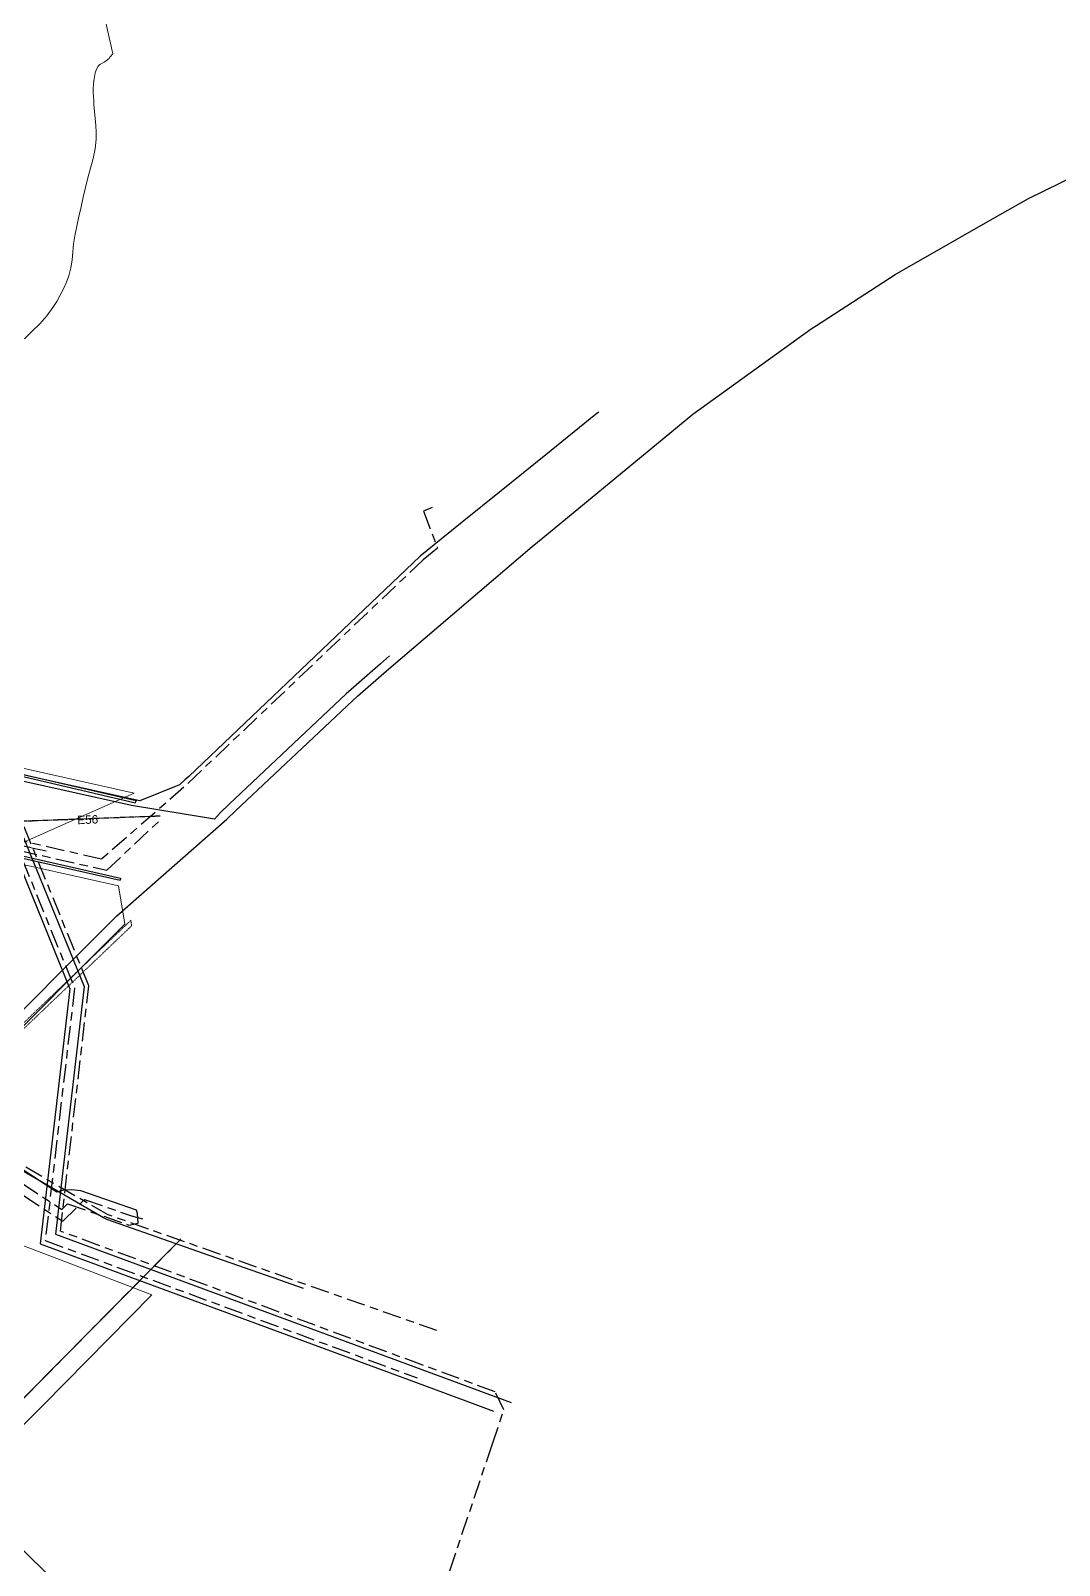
# Model space of a CAD drawing. Header units: metres. Extents: x 311347 to 316656, y 6252667 to 6255486.
# Drawn here: x 314822.1 to 315042.7, y 6254625.2 to 6254954.2 of the extents above; entities that cross this region are included whole.
import ezdxf

# ---------------------------------------------------------------- set-up
doc = ezdxf.new("R2010")
doc.units = ezdxf.units.M
for name, pattern in [('Cable Exist OH', [1, 1, 0]), ('Cable Exist UG', [8.2, 4, -1.2, 1.8, -1.2]), ('HIDDEN', [0.375, 0.25, -0.125]), ('HIDDEN2', [0.1875, 0.125, -0.0625])]:
    doc.linetypes.add(name, pattern=pattern)
for name, color, linetype in [('_User_HV_Exist', 7, 'Continuous'), ('_User_LV_Exist', 7, 'Continuous'), ('Duct_SP_EXT', 7, 'Continuous'), ('Mains_HV_EXT', 7, 'Continuous'), ('Mains_LV_EXT', 7, 'Continuous'), ('Mains_SL_EXT', 7, 'Continuous'), ('Mains_TR_EXT', 7, 'Continuous')]:
    doc.layers.add(name, color=color, linetype=linetype)
for name, color, linetype, lineweight in [('Cadastre Buildings_SP_EXT', 9, 'Continuous', 5), ('Cadastre Land Parcels_SP_EXT', 9, 'Continuous', 5), ('Cadastre Other Property_SP_EXT', 9, 'HIDDEN', 5), ('Cadastre Roads_SP_EXT', 7, 'Continuous', 5)]:
    doc.layers.add(name, color=color, linetype=linetype, lineweight=lineweight)
doc.styles.get("Standard").update_dxf_attribs({"font": 'arial.ttf'})
doc.linetypes.add('Cable P UG', pattern='A,6,-0.5,["P",Standard,S=1.7,R=0,X=0.5,Y=-1],-2.9', length=9.4)

msp = doc.modelspace()

# ---------------------------------------------------------------- linework, layer by layer
at = {"layer": '_User_HV_Exist', "linetype": 'Cable P UG'}
for points in [[(313424.32, 6254638.26), (313454.95, 6254774.83), (313702.01, 6254721.41), (313714.38, 6254775.88), (314243.95, 6254657.3), (314296.95, 6254898.39), (314658.74, 6254816.97), (314668.5, 6254819.46), (314818.69, 6254785.91), (314833.56, 6254749.26), (314827.42, 6254696.17), (314925.16, 6254660.08)], [(313427.39, 6254637.64), (313428.26, 6254641.52), (313457.35, 6254771.09), (313704.47, 6254717.84), (313716.57, 6254772.22), (314246.21, 6254653.89), (314299.83, 6254895.62), (314658.74, 6254814.96), (314668.03, 6254817.45), (314816.5, 6254783.33), (314830.51, 6254748.81), (314824.16, 6254694.14), (314904.64, 6254664.44), (314917.36, 6254659.75), (314919.61, 6254658.92), (314921.37, 6254658.26)]]:
    msp.add_lwpolyline(points, dxfattribs=at)
at = {"layer": '_User_LV_Exist', "linetype": 'Cable Exist UG'}
msp.add_lwpolyline([(313426.41, 6254637.86), (313427.28, 6254641.74), (313427.28, 6254641.74), (313456.59, 6254772.28), (313703.71, 6254719.03), (313715.81, 6254773.41), (314247.49, 6254654.55), (314301.12, 6254896.38), (314658.71, 6254815.99), (314668, 6254818.48), (314817.23, 6254784.19), (314831.53, 6254748.94), (314825.24, 6254694.81), (314904.99, 6254665.38)], dxfattribs=at)
at = {"layer": 'Cadastre Buildings_SP_EXT', "linetype": 'Continuous'}
msp.add_lwpolyline([(314810.54, 6254730.8), (314832.91, 6254753.2), (314832.91, 6254753.2), (314842.3, 6254762.61), (314840.98, 6254770.87), (314813.38, 6254777.04)], dxfattribs=at)
at = {"layer": 'Cadastre Land Parcels_SP_EXT', "linetype": 'Continuous'}
msp.add_lwpolyline([(314820.83, 6254888.14), (314822.46, 6254889.74), (314824.07, 6254891.36), (314825.56, 6254893.05), (314826.89, 6254894.84), (314827.7, 6254896.14), (314828.47, 6254897.47), (314829.17, 6254898.84), (314829.8, 6254900.24), (314830.32, 6254901.66), (314830.74, 6254903.31), (314831, 6254905.02), (314831.17, 6254906.76), (314831.34, 6254908.5), (314831.58, 6254910.22), (314831.99, 6254912.29), (314832.44, 6254914.36), (314832.92, 6254916.43), (314833.41, 6254918.5), (314833.88, 6254920.56), (314834.39, 6254922.63), (314834.96, 6254924.7), (314835.51, 6254926.76), (314835.94, 6254928.83), (314836.17, 6254930.91), (314836.18, 6254932.4), (314836.08, 6254933.89), (314835.78, 6254936.88), (314835.68, 6254938.37), (314835.63, 6254939.22), (314835.58, 6254940.08), (314835.54, 6254940.94), (314835.54, 6254941.79), (314835.6, 6254942.63), (314835.69, 6254943.46), (314835.79, 6254944.32), (314835.95, 6254945.16), (314836.21, 6254945.92), (314836.59, 6254946.56), (314836.96, 6254946.9), (314837.39, 6254947.18), (314837.85, 6254947.44), (314838.3, 6254947.71), (314838.7, 6254948.02), (314838.92, 6254948.24), (314839.13, 6254948.48), (314839.33, 6254948.72), (314839.52, 6254948.97), (314839.71, 6254949.22), (314813.22, 6255067.32)], dxfattribs=at)
msp.add_lwpolyline([(314849.68, 6254597.56), (314850.92, 6254598.82), (314828.9, 6254620.26), (314807.02, 6254641.6), (314796.18, 6254630.63), (314839.8, 6254587.6), (314849.68, 6254597.56)], close=True, dxfattribs=at)
at = {"layer": 'Cadastre Other Property_SP_EXT', "linetype": 'HIDDEN2'}
msp.add_lwpolyline([(314781.2, 6254728.96), (314780.52, 6254728.24), (314794.72, 6254714.78), (314810.55, 6254730.63), (314843.75, 6254762.27), (314843.61, 6254763.48), (314808.98, 6254730.34), (314794.7, 6254716.17), (314781.2, 6254728.96)], close=True, dxfattribs=at)
at = {"layer": 'Cadastre Roads_SP_EXT', "linetype": 'Continuous'}
msp.add_lwpolyline([(314809.54, 6254798.5), (314787.12, 6254803.54), (314785.3, 6254803.94), (314783.48, 6254804.34), (314723.98, 6254817.62), (314717.89, 6254807.93), (314712.52, 6254799.4), (314716.89, 6254798.42), (314726.17, 6254796.34), (314760.82, 6254788.77), (314776.99, 6254785.16), (314779.37, 6254784.63), (314813.38, 6254777.04), (314826.56, 6254782.88), (314844.29, 6254790.74), (314809.54, 6254798.5)], close=True, dxfattribs=at)
msp.add_lwpolyline([(314785.39, 6254619.68), (314796.18, 6254630.63), (314807.02, 6254641.6), (314815.86, 6254650.54), (314824.85, 6254659.63), (314848.13, 6254683.17), (314835.26, 6254688.09), (314817.83, 6254694.74), (314813.06, 6254689.95), (314484.77, 6254361.22)], dxfattribs=at)
at = {"layer": 'Duct_SP_EXT'}
for p, q in [((314809.2, 6254796.9), (314844.62, 6254788.68)), ((314809.3, 6254797.36), (314844.73, 6254789.14)), ((314844.62, 6254788.68), (314844.68, 6254788.91)), ((314844.73, 6254789.14), (314844.68, 6254788.91)), ((314814.27, 6254778.64), (314841.41, 6254772.52)), ((314814.16, 6254778.17), (314841.3, 6254772.05)), ((314841.3, 6254772.05), (314841.36, 6254772.29)), ((314841.41, 6254772.52), (314841.36, 6254772.29))]:
    msp.add_line(p, q, dxfattribs=at)
at = {"layer": 'Mains_HV_EXT', "linetype": 'Cable P UG'}
for points in [[(314808.78, 6254732.57), (314831.14, 6254754.97), (314840.59, 6254764.44), (314864.2, 6254785.16), (314866.07, 6254786.93), (314891.14, 6254810.54), (314892.16, 6254811.5), (314898.4, 6254816.96), (314929.65, 6254843.61), (314931.93, 6254845.47), (314956.7, 6254865.92), (314964.11, 6254871.94), (314989.47, 6254890.24), (314990.61, 6254891), (315007.49, 6254901.88), (315028.34, 6254913.82), (315036.02, 6254918.22), (315070.64, 6254935.16)], [(314943.94, 6254872.42), (314943.25, 6254871.9), (314932.58, 6254863.28), (314923, 6254855.56), (314914.63, 6254848.79), (314905.64, 6254841.53), (314856.05, 6254794.32), (314855.18, 6254793.6), (314855.18, 6254793.6), (314854.05, 6254792.53), (314845.54, 6254789.09), (314845.54, 6254789.09), (314704.59, 6254820.39), (314705.4, 6254824.31)], [(314899.04, 6254820.14), (314897.1, 6254818.47), (314890.82, 6254812.98), (314889.77, 6254812), (314864.7, 6254788.39), (314862.83, 6254786.61), (314861.51, 6254785.13), (314860.28, 6254785.33), (314843.72, 6254788.05), (314843.72, 6254788.05), (314703.85, 6254819.25), (314703.85, 6254819.25), (314704.87, 6254824.29)], [(314845.16, 6254698.54), (314845.04, 6254700.59), (314844.83, 6254701.31), (314832.91, 6254705.5), (314830.94, 6254705.71), (314829.16, 6254705.63), (314827.73, 6254705.17), (314799.67, 6254723.65)], [(314880.62, 6254684.52), (314875.54, 6254686.31), (314858.95, 6254692.1), (314853.07, 6254694.16), (314853.07, 6254694.16), (314838.44, 6254699.3), (314837.73, 6254699.68), (314837.73, 6254699.68), (314799.72, 6254721.71)]]:
    msp.add_lwpolyline(points, dxfattribs=at)
at = {"layer": 'Mains_HV_EXT', "linetype": 'Cable Exist UG'}
for points in [[(314908.18, 6254851.94), (314906.33, 6254851.16), (314909.35, 6254843.23), (314909.35, 6254843.23), (314906.3, 6254840.77), (314854.99, 6254792.01), (314837.33, 6254776.58), (314837.33, 6254776.58), (314816.39, 6254781.33), (314812.41, 6254782.22), (314812.41, 6254782.22), (314778.28, 6254789.88), (314775.96, 6254779.22), (314775.96, 6254779.22), (314775.61, 6254777.66), (314773.94, 6254771.42), (314770.46, 6254760.36), (314768.58, 6254755.24), (314765.63, 6254747.83), (314768.67, 6254744.17)], [(314784.85, 6254777.9), (314783.53, 6254779.22), (314778.12, 6254781.55), (314779.53, 6254787.52), (314838.44, 6254774.2), (314838.44, 6254774.2), (314849.77, 6254784.85)], [(314799.75, 6254720.48), (314828.79, 6254701.49), (314830.03, 6254702.69), (314830.03, 6254702.69), (314843.2, 6254698.15), (314845.16, 6254698.54)], [(314800.01, 6254717.92), (314829.03, 6254698.94), (314833.66, 6254703.61), (314843.76, 6254700.12), (314846.11, 6254699.49)]]:
    msp.add_lwpolyline(points, dxfattribs=at)
at = {"layer": 'Mains_HV_EXT', "linetype": 'Cable Exist OH'}
msp.add_lwpolyline([(314854.35, 6254695.17), (314775.06, 6254614.93)], dxfattribs=at)
at = {"layer": 'Mains_LV_EXT', "linetype": 'Cable Exist OH'}
for points in [[(314849.9, 6254785.8), (314800.22, 6254783.94)], [(314827.19, 6254667.68), (314793.36, 6254633.44)]]:
    msp.add_lwpolyline(points, dxfattribs=at)
at = {"layer": 'Mains_SL_EXT', "linetype": 'Cable Exist OH'}
for points in [[(314849.9, 6254785.8), (314800.22, 6254783.9)], [(314825.48, 6254778.26), (314800.22, 6254783.9)], [(314793.36, 6254633.44), (314827.19, 6254667.68), (314854.35, 6254695.17)]]:
    msp.add_lwpolyline(points, dxfattribs=at)
at = {"layer": 'Mains_TR_EXT', "linetype": 'Cable Exist UG'}
for points in [[(315677.17, 6254292.04), (315131.5, 6254373.2), (315102.64, 6254371.72), (315042.24, 6254390.29), (315034.76, 6254392.74), (314854.43, 6254453.07), (314921.05, 6254651.02), (314923.57, 6254658.52), (314921.7, 6254662.38), (314906.17, 6254668.12), (314828.5, 6254696.83), (314834.59, 6254749.4), (314819.42, 6254786.77), (314668.49, 6254820.49), (314658.73, 6254818), (314298.23, 6254899.16)], [(314909.23, 6254675.5), (314838.72, 6254700.33), (314800.27, 6254722.55)]]:
    msp.add_lwpolyline(points, dxfattribs=at)

# ---------------------------------------------------------------- texts
at = {"layer": 'Mains_LV_EXT'}
msp.add_text('E56', height=1.8, rotation=2.2338, dxfattribs=at).set_placement((314832.15, 6254784.06))

doc.saveas('drawing.dxf')
